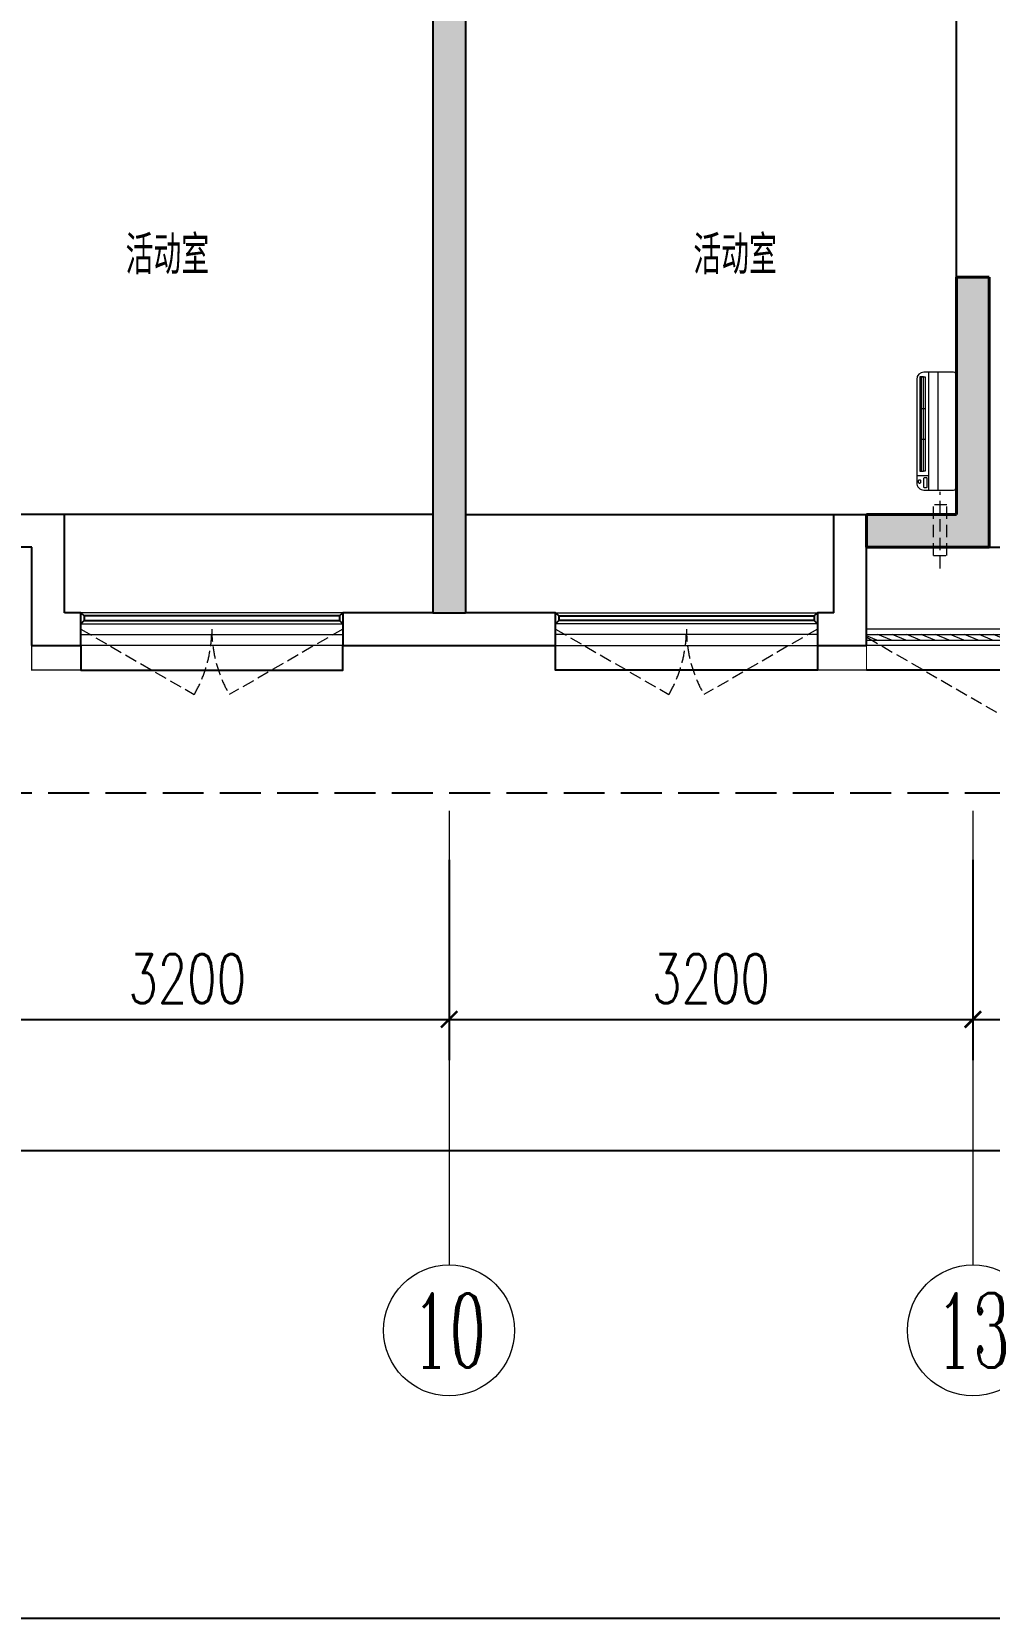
# Model space of a CAD drawing. Extents: x 3753737 to 4713801, y -857380 to 24339.
# Drawn here: x 4479199 to 4485049, y -718677 to -708984 of the extents above; entities that cross this region are included whole.
import ezdxf
from ezdxf.enums import TextEntityAlignment as Align

# ---------------------------------------------------------------- set-up
doc = ezdxf.new("R2010")
doc.units = 0
doc.header["$LTSCALE"] = 1000
doc.header["$MEASUREMENT"] = 0
doc.linetypes.add('DASH', pattern=[0.35, 0.25, -0.1])
doc.linetypes.add('HIDDEN', pattern=[0.375, 0.25, -0.125])
doc.layers.get('0').update_dxf_attribs({"linetype": 'CONTINUOUS'})
doc.layers.get('Defpoints').update_dxf_attribs({"linetype": 'CONTINUOUS'})
for name, color, linetype in [('!!电气', 1, 'CONTINUOUS'), ('3-栏杆1', 252, 'CONTINUOUS'), ('3.5方案汇报，与郭总、侯月琴确定户型_t8$0$2020.03.04 -1安徽标准化洋房户型(UA）_t8_t8$0$看线', 154, 'CONTINUOUS'), ('WALL', 252, 'CONTINUOUS'), ('保温', 6, 'CONTINUOUS'), ('卫生间', 6, 'CONTINUOUS'), ('看线', 185, 'CONTINUOUS')]:
    doc.layers.add(name, color=color, linetype=linetype)
for name, color, linetype, lineweight in [('AXIS', 114, 'CONTINUOUS', 20), ('AXIS_TEXT', 7, 'CONTINUOUS', 20), ('COLUMN', 252, 'CONTINUOUS', 40), ('PUB_HATCH', 8, 'CONTINUOUS', 9), ('PUB_TEXT', 7, 'CONTINUOUS', 20), ('WINDOW', 146, 'CONTINUOUS', 20), ('平面-空调室内机', 176, 'CONTINUOUS', 9), ('平面-空调预留孔', 252, 'CONTINUOUS', 15)]:
    doc.layers.add(name, color=color, linetype=linetype, lineweight=lineweight)
doc.styles.add('_TCH_AXIS', font='COMPLEX', dxfattribs={"bigfont": 'GBCBIG'})
doc.styles.add('_TCH_DIM_T3', font='SIMPLEX.shx', dxfattribs={"width": 0.705882, "bigfont": 'GBCBIG.shx'})
doc.styles.add('COMPLEX', font='COMPLEX')
doc.styles.get("Standard").update_dxf_attribs({"font": 'gbenor.shx', "bigfont": 'gbcbig.shx'})
doc.dimstyles.new('_TCH_ARCH&&100', dxfattribs={"dimtxt": 297.5, "dimasz": 100, "dimexe": 250, "dimexo": 300, "dimgap": 100, "dimtad": 1, "dimdec": 0, "dimzin": 0, "dimdsep": 46, "dimtxsty": '_TCH_DIM_T3', "dimblk": 'ARCHTICK', "dimcen": 0.09, "dimclrt": 7, "dimazin": 2, "dimtfac": 1, "dimtdec": 0, "dimtix": 1, "dimtmove": 2, "dimatfit": 3, "dimfxl": 1, "dimtolj": 1, "dimtzin": 0, "dimarcsym": 0})

# ---------------------------------------------------------------- blocks, each defined once
blk = doc.blocks.new('A$C148B7D8E')
at = {"layer": '卫生间', "color": 252, "linetype": 'DASH'}
blk.add_lwpolyline([(16100, 14000), (16100, 15400), (7700, 15400), (7700, 10800), (7300, 10800), (7300, 10000), (900, 10000), (900, 9000), (-900, 9000), (-900, -900), (1750, -900), (1750, -2100), (23450, -2100), (23450, -900), (25100, -900)], dxfattribs=at)
blk = doc.blocks.new('GFDGFSDFGD')
at = {"layer": 'PUB_HATCH'}
blk.add_hatch(color=256, dxfattribs=at).paths.add_polyline_path([(435666.6, 364323.7), (436416.6, 364323.7), (436416.6, 365973.7), (436216.6, 365973.7), (436216.6, 364523.7), (435666.6, 364523.7)])
at = {"layer": 'COLUMN', "color": 252}
for p, q in [((436416.6, 365973.7), (436216.6, 365973.7)), ((436216.6, 365973.7), (436216.6, 364523.7)), ((436416.6, 364323.7), (436416.6, 365973.7)), ((436216.6, 364523.7), (435666.6, 364523.7)), ((435666.6, 364523.7), (435666.6, 364323.7)), ((435666.6, 364323.7), (436416.6, 364323.7))]:
    blk.add_line(p, q, dxfattribs=at)
blk = doc.blocks.new('GDFGDGRD')
at = {"layer": '保温', "linetype": 'Continuous', "ltscale": 10}
h = blk.add_hatch(dxfattribs=at)
h.set_pattern_fill('HEX', color=251, scale=10, angle=90, style=0)
h.set_pattern_definition([(90, (-70765.891, -152124.736), (-16.49778, 1e-15), [9.525, -19.05]), (210, (-70765.891, -152124.736), (8.24889, -14.2874966), [9.525, -19.05]), (150, (-70765.891, -152115.211), (-8.24889, -14.2874966), [9.525, -19.05])])
h.paths.add_polyline_path([(433016.7, 363923.7), (433216.7, 363923.7), (433216.7, 368523.7), (433016.7, 368523.7)])
at = {"layer": '保温', "color": 251, "linetype": 'ByBlock', "ltscale": 10}
blk.add_line((433016.6, 363923.7), (433216.6, 363923.7), dxfattribs=at)
blk = doc.blocks.new('ASDFSD')
at = {"layer": '3-栏杆1', "color": 5}
for p, q in [((681762.6, 334937.5), (681742.3, 334955.3)), ((681742.3, 334955.3), (681762.6, 334937.5)), ((681742.3, 334888.4), (681762.6, 334908.3)), ((683322.1, 334937.5), (681762.6, 334937.5)), ((681762.6, 334937.5), (681762.6, 334908.3)), ((681762.6, 334908.2), (683322.1, 334908.2)), ((683322.1, 334937.5), (683342.3, 334955.3)), ((683342.3, 334955.3), (683322.1, 334937.5)), ((683322.1, 334937.5), (683322.1, 334908.3)), ((683322.1, 334908.3), (683342.3, 334888.4)), ((683342.3, 334888.4), (683322.1, 334908.3))]:
    blk.add_line(p, q, dxfattribs=at)
blk = doc.blocks.new('dongkong')
at = {"layer": '平面-空调预留孔', "color": 8, "linetype": 'HIDDEN', "ltscale": 0.3}
for p, q in [((-603796, 210899.9), (-603796, 210431.5)), ((-603836, 210821), (-603836, 210510.8)), ((-603836, 210821), (-603756, 210821)), ((-603756, 210821), (-603756, 210510.8))]:
    blk.add_line(p, q, dxfattribs=at)
blk.add_lwpolyline([(-603756, 210510.8), (-603836, 210510.8)], dxfattribs=at)
blk = doc.blocks.new('A$C001338C2')
at = {"color": 8}
for p, q in [((0, 249), (0, 22)), ((845, 304), (55, 304)), ((109, 215), (109, 304)), ((900, 22), (900, 249)), ((22, 0), (878, 0))]:
    blk.add_line(p, q, dxfattribs=at)
at = {"color": 8, "lineweight": 5}
for p, q in [((865, 279), (144, 279)), ((144, 279), (144, 266)), ((387, 279), (144, 279)), ((144, 279), (144, 253)), ((144, 266), (865, 266)), ((144, 240), (144, 253)), ((144, 253), (865, 253)), ((387, 240), (387, 279)), ((865, 279), (622, 279)), ((622, 279), (622, 240)), ((865, 253), (865, 279)), ((865, 266), (865, 240)), ((900, 215), (0, 215)), ((900, 143), (0, 143)), ((865, 240), (144, 240)), ((622, 240), (387, 240))]:
    blk.add_line(p, q, dxfattribs=at)
at = {"color": 8}
for points in [[(89, 226), (22, 226, -0.414214), (17, 232), (17, 243, -0.414214), (22, 249), (89, 249, -0.414214), (95, 243), (95, 232, -0.414214)], [(73, 275), (57, 275, -0.414214), (51, 281), (51, 283, -0.414214), (57, 289), (73, 289, -0.414214), (79, 283), (79, 281, -0.414214)]]:
    blk.add_lwpolyline(points, format="xyb", close=True, dxfattribs=at)
for centre, radius, start, end in [((55, 249), 55, 90, 180), ((845, 249), 55, 360, 90), ((22, 22), 22, 180, 270), ((878, 22), 22, 270, 360)]:
    blk.add_arc(centre, radius, start, end, dxfattribs=at)
blk = doc.blocks.new('_ArchTick')
at = {"color": 0, "linetype": 'ByBlock', "const_width": 0.15}
blk.add_lwpolyline([(-0.5, -0.5), (0.5, 0.5)], dxfattribs=at)
blk = doc.blocks.new('*D592')
at = {"layer": 'AXIS', "color": 0, "lineweight": -2, "transparency": 16777216}
for p, q in [((-100, -1409.4), (-100, -3434.4)), ((50100, -1409.4), (50100, -3434.4)), ((-100, -3184.4), (50100, -3184.4))]:
    blk.add_line(p, q, dxfattribs=at)
at = {"layer": 'Defpoints', "color": 0, "transparency": 16777216}
for p in [(-100, -1109.4), (50100, -1109.4), (50100, -3184.4)]:
    blk.add_point(p, dxfattribs=at)
at = {"layer": 'AXIS', "color": 0, "lineweight": -2, "transparency": 16777216, "xscale": 100, "yscale": 100, "zscale": 100, "rotation": 180}
blk.add_blockref('_ArchTick', (-100, -3184.4), dxfattribs=at)
at = {"layer": 'AXIS', "color": 0, "lineweight": -2, "transparency": 16777216, "xscale": 100, "yscale": 100, "zscale": 100}
blk.add_blockref('_ArchTick', (50100, -3184.4), dxfattribs=at)
at = {"layer": 'AXIS', "color": 7, "transparency": 16777216, "insert": (25000, -2935.6), "char_height": 297.5, "attachment_point": 5, "style": '_TCH_DIM_T3'}
blk.add_mtext('\\A1;50200', dxfattribs=at)
blk = doc.blocks.new('*D596')
at = {"layer": 'AXIS', "color": 0, "lineweight": -2, "transparency": 16777216}
for p, q in [((9300, -1409.4), (9300, -2634.4)), ((12500, -1409.4), (12500, -2634.4)), ((9300, -2384.4), (12500, -2384.4))]:
    blk.add_line(p, q, dxfattribs=at)
at = {"layer": 'Defpoints', "color": 0, "transparency": 16777216}
for p in [(9300, -1109.4), (12500, -1109.4), (12500, -2384.4)]:
    blk.add_point(p, dxfattribs=at)
at = {"layer": 'AXIS', "color": 0, "lineweight": -2, "transparency": 16777216, "xscale": 100, "yscale": 100, "zscale": 100, "rotation": 180}
blk.add_blockref('_ArchTick', (9300, -2384.4), dxfattribs=at)
at = {"layer": 'AXIS', "color": 0, "lineweight": -2, "transparency": 16777216, "xscale": 100, "yscale": 100, "zscale": 100}
blk.add_blockref('_ArchTick', (12500, -2384.4), dxfattribs=at)
at = {"layer": 'AXIS', "color": 7, "transparency": 16777216, "insert": (10900, -2135.6), "char_height": 297.5, "attachment_point": 5, "style": '_TCH_DIM_T3'}
blk.add_mtext('\\A1;3200', dxfattribs=at)
blk = doc.blocks.new('*D597')
at = {"layer": 'AXIS', "color": 0, "lineweight": -2, "transparency": 16777216}
for p, q in [((12500, -1409.4), (12500, -2634.4)), ((15700, -1409.4), (15700, -2634.4)), ((12500, -2384.4), (15700, -2384.4))]:
    blk.add_line(p, q, dxfattribs=at)
at = {"layer": 'Defpoints', "color": 0, "transparency": 16777216}
for p in [(12500, -1109.4), (15700, -1109.4), (15700, -2384.4)]:
    blk.add_point(p, dxfattribs=at)
at = {"layer": 'AXIS', "color": 0, "lineweight": -2, "transparency": 16777216, "xscale": 100, "yscale": 100, "zscale": 100, "rotation": 180}
blk.add_blockref('_ArchTick', (12500, -2384.4), dxfattribs=at)
at = {"layer": 'AXIS', "color": 0, "lineweight": -2, "transparency": 16777216, "xscale": 100, "yscale": 100, "zscale": 100}
blk.add_blockref('_ArchTick', (15700, -2384.4), dxfattribs=at)
at = {"layer": 'AXIS', "color": 7, "transparency": 16777216, "insert": (14100, -2135.6), "char_height": 297.5, "attachment_point": 5, "style": '_TCH_DIM_T3'}
blk.add_mtext('\\A1;3200', dxfattribs=at)
blk = doc.blocks.new('*D598')
at = {"layer": 'AXIS', "color": 0, "lineweight": -2, "transparency": 16777216}
for p, q in [((15700, -1409.4), (15700, -2634.4)), ((21500, -1409.4), (21500, -2634.4)), ((15700, -2384.4), (21500, -2384.4))]:
    blk.add_line(p, q, dxfattribs=at)
at = {"layer": 'Defpoints', "color": 0, "transparency": 16777216}
for p in [(15700, -1109.4), (21500, -1109.4), (21500, -2384.4)]:
    blk.add_point(p, dxfattribs=at)
at = {"layer": 'AXIS', "color": 0, "lineweight": -2, "transparency": 16777216, "xscale": 100, "yscale": 100, "zscale": 100, "rotation": 180}
blk.add_blockref('_ArchTick', (15700, -2384.4), dxfattribs=at)
at = {"layer": 'AXIS', "color": 0, "lineweight": -2, "transparency": 16777216, "xscale": 100, "yscale": 100, "zscale": 100}
blk.add_blockref('_ArchTick', (21500, -2384.4), dxfattribs=at)
at = {"layer": 'AXIS', "color": 7, "transparency": 16777216, "insert": (18600, -2135.6), "char_height": 297.5, "attachment_point": 5, "style": '_TCH_DIM_T3'}
blk.add_mtext('\\A1;5800', dxfattribs=at)
blk = doc.blocks.new('_AXISO')
blk.add_circle((0, 0), 0.5)
at = {"layer": 'AXIS_TEXT', "style": 'COMPLEX', "width": 1.041667}
blk.add_attdef('A', text='', height=0.56, dxfattribs=at).set_placement((-0.25, -0.28), (0.25, -0.28), align=Align.FIT)
blk = doc.blocks.new('$WINLIB2D$00000001')
at = {"color": 0}
for points in [[(-0.5, 0.5), (-0.5, -0.5)], [(-0.5, 0.5), (0.5, 0.5)], [(0.5, -0.5), (0.5, 0.5)], [(0.5, 0.1667), (-0.5, 0.1667)], [(0.5, -0.1667), (-0.5, -0.1667)], [(-0.5, -0.5), (0.5, -0.5)]]:
    blk.add_lwpolyline(points, dxfattribs=at)
blk = doc.blocks.new('$WINLIB2D$00000039')
at = {"color": 0}
for points in [[(-0.5, 0.5), (-0.5, -0.5)], [(0.5, 0.5), (-0.5, 0.5)], [(0.5, -0.5), (0.5, 0.5)], [(-0.5, 0.1667), (0.5, 0.1667)], [(-0.3839, -0.1667), (-0.448, 0.1667)], [(-0.3159, -0.1667), (-0.38, 0.1667)], [(-0.2479, -0.1667), (-0.312, 0.1667)], [(-0.1799, -0.1667), (-0.244, 0.1667)], [(-0.1119, -0.1667), (-0.176, 0.1667)], [(-0.0439, -0.1667), (-0.108, 0.1667)], [(0.0241, -0.1667), (-0.04, 0.1667)], [(0.0921, -0.1667), (0.028, 0.1667)], [(0.16, -0.1667), (0.0959, 0.1667)], [(0.228, -0.1667), (0.1639, 0.1667)], [(0.296, -0.1667), (0.2319, 0.1667)], [(0.364, -0.1667), (0.2999, 0.1667)], [(0.432, -0.1667), (0.3679, 0.1667)], [(0.5, -0.1667), (0.4359, 0.1667)], [(-0.4519, -0.1667), (-0.5, 0.0836)], [(-0.5, -0.1667), (0.5, -0.1667)], [(0.5, -0.5), (-0.5, -0.5)]]:
    blk.add_lwpolyline(points, dxfattribs=at)
blk = doc.blocks.new('A$C5F341E43')
at = {"color": 252, "const_width": 8}
for points in [[(9950, -100), (9950, -250), (10250, -250), (10250, -100)], [(15050, -100), (15050, -250), (14750, -250), (14750, -100)]]:
    blk.add_lwpolyline(points, dxfattribs=at)
at = {"layer": '3.5方案汇报，与郭总、侯月琴确定户型_t8$0$2020.03.04 -1安徽标准化洋房户型(UA）_t8_t8$0$看线', "color": 252, "ltscale": 10}
for p, q in [((12400, 700), (10150, 700)), ((12600, 700), (14850, 700))]:
    blk.add_line(p, q, dxfattribs=at)
at = {"layer": 'AXIS'}
for p, q in [((12500, -1109.4), (12500, -3884.4)), ((15700, -1109.3), (15700, -3884.3))]:
    blk.add_line(p, q, dxfattribs=at)
at = {"layer": 'WALL', "color": 252}
for p, q in [((12400, 4700), (12400, 100)), ((12600, 4700), (12600, 100)), ((15600, 1800), (15600, 4700)), ((15600, 700), (15600, 1800)), ((10150, 700), (9400, 700)), ((10150, 100), (10150, 700)), ((14850, 700), (15600, 700)), ((14850, 100), (14850, 700)), ((9950, 500), (9300, 500)), ((9950, -100), (9950, 500)), ((15050, 500), (15700, 500)), ((15050, -100), (15050, 500)), ((15700, 500), (16350, 500)), ((10250, 100), (10150, 100)), ((10250, -100), (10250, 100)), ((12400, 100), (11850, 100)), ((11850, 100), (11850, -100)), ((13150, 100), (12600, 100)), ((13150, -100), (13150, 100)), ((14850, 100), (14750, 100)), ((14750, 100), (14750, -100)), ((9950, -100), (10250, -100)), ((11850, -100), (12500, -100)), ((12500, -100), (13150, -100)), ((14750, -100), (15050, -100))]:
    blk.add_line(p, q, dxfattribs=at)
at = {"layer": 'WINDOW', "color": 252, "linetype": 'DASH', "ltscale": 0.3}
for points in [[(10250, 0), (10942.8, -400, 0.131652), (11050, 0)], [(11850, 0), (11157.2, -400, -0.131652), (11050, 0)], [(13150, 0), (13842.8, -400, 0.131652), (13950, 0)], [(14750, 0), (14057.2, -400, -0.131652), (13950, 0)], [(15051.9, -50), (16177.8, -700, 0.131652), (16351.9, -50)]]:
    blk.add_lwpolyline(points, format="xyb", dxfattribs=at)
at = {"layer": '看线', "color": 252, "ltscale": 0.5}
for points in [[(10250, -100), (10250, -250), (11850, -250), (11850, -100)], [(14750, -100), (14750, -250), (13150, -250), (13150, -100)], [(16350, -250), (15050, -250)]]:
    blk.add_lwpolyline(points, dxfattribs=at)
at = {"color": 252}
for name, p in [('A$C148B7D8E', (-100, 1100)), ('GFDGFSDFGD', (-420616.6, -363823.7)), ('GDFGDGRD', (-420616.6, -363823.7)), ('ASDFSD', (-671492.3, -334855.3))]:
    blk.add_blockref(name, p, dxfattribs=at)
at = {"color": 252, "xscale": -1}
blk.add_blockref('ASDFSD', (696492.3, -334855.3), dxfattribs=at)
at = {"layer": 'AXIS'}
ref = blk.add_blockref('_AXISO', (12500, -4284.4), dxfattribs=dict(at, xscale=800, yscale=800, zscale=800))
ref.add_attrib('A', '10', dxfattribs={"layer": 'AXIS_TEXT', "height": 452.55, "style": '_TCH_AXIS', "width": 0.724138}).set_placement((12273.7, -4510.7), (12726.3, -4510.7), align=Align.FIT)
ref = blk.add_blockref('_AXISO', (15700, -4284.3), dxfattribs=dict(at, xscale=800, yscale=800, zscale=800))
ref.add_attrib('A', '13', dxfattribs={"layer": 'AXIS_TEXT', "height": 452.55, "style": '_TCH_AXIS', "width": 0.724138}).set_placement((15473.7, -4510.6), (15926.3, -4510.6), align=Align.FIT)
at = {"layer": 'WINDOW', "color": 252}
for name, p, xscale, yscale, zscale in [('$WINLIB2D$00000001', (11050, 0), -1600, -200, -1600), ('$WINLIB2D$00000001', (13950, 0), 1600, -200, 1600), ('$WINLIB2D$00000039', (15701, -50), 1299.999999983003, 100, 1299.999999983003)]:
    blk.add_blockref(name, p, dxfattribs=dict(at, xscale=xscale, yscale=yscale, zscale=zscale))
at = {"layer": '平面-空调室内机', "color": 252, "ltscale": 0.3, "xscale": -1, "rotation": 180}
blk.add_blockref('dongkong', (619295.9, 211270.8), dxfattribs=at)
at = {"layer": '平面-空调预留孔', "color": 252, "xscale": 0.800000000046565, "yscale": 0.800000000046565, "zscale": 0.800000000046565, "rotation": 90.00000023343011}
blk.add_blockref('A$C001338C2', (15599.8, 850), dxfattribs=at)
at = {"layer": 'PUB_TEXT', "color": 252}
for p in [(10523.2, 2168.3), (13992, 2168.3)]:
    blk.add_text('活动室', height=236.31, dxfattribs=at).set_placement(p)
at = {"layer": 'AXIS'}
for p1, p2, distance, text, picture, middle in [((-100, -1109.4), (50100, -1109.4), -2075, '50200', '*D592', (25000, -2935.6)), ((9300, -1109.4), (12500, -1109.4), -1275, '3200', '*D596', (10900, -2135.6)), ((12500, -1109.4), (15700, -1109.4), -1275, '3200', '*D597', (14100, -2135.6)), ((15700, -1109.4), (21500, -1109.4), -1275, '5800', '*D598', (18600, -2135.6))]:
    dim = blk.add_aligned_dim(p1=p1, p2=p2, distance=distance, text=text, dimstyle='_TCH_ARCH&&100', dxfattribs=at)
    dim.commit()
    dim.dimension.update_dxf_attribs({"geometry": picture, "text_midpoint": middle})

msp = doc.modelspace()

# ---------------------------------------------------------------- linework, layer by layer
at = {"layer": '!!电气', "color": 252}
msp.add_line((4457446.2, -718677.2), (4531051.1, -718677.2), dxfattribs=at)

# ---------------------------------------------------------------- block references
at = {"layer": '!!电气'}
msp.add_blockref('A$C5F341E43', (4469248.6, -712633.8), dxfattribs=at)

doc.saveas('drawing.dxf')
